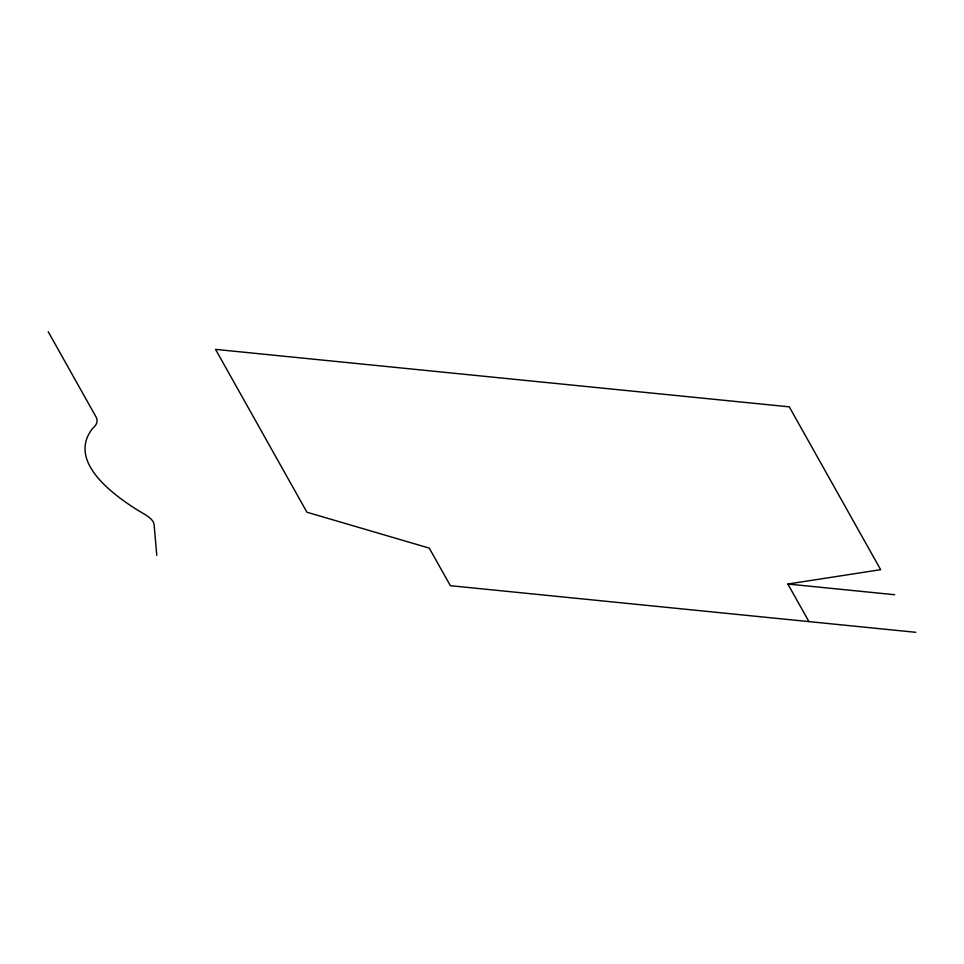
<?xml version="1.0" encoding="UTF-8"?>
<svg xmlns="http://www.w3.org/2000/svg" width="964" height="964" viewBox="0 0 964 964"><rect width="100%" height="100%" fill="white"/><g stroke="black" fill="none" stroke-linecap="round" stroke-linejoin="round"><path stroke-width="1.45" d="M808.941 621.599L787.853 584.027L880.65 569.676L789.275 406.844L215.538 349.378L306.926 512.221L429.269 548.118L450.357 585.69L915.8 632.312M787.853 584.027L894.713 594.728M48.2 331.688L95.773 416.472A185.98 35.728 7.3 0 1 94.605 426.365L92.375 428.739A786.901 151.155 7.3 0 0 138.286 510.546L144.708 514.318A132.827 25.51 7.3 0 1 154.083 524.561L156.795 555.36"/></g></svg>
